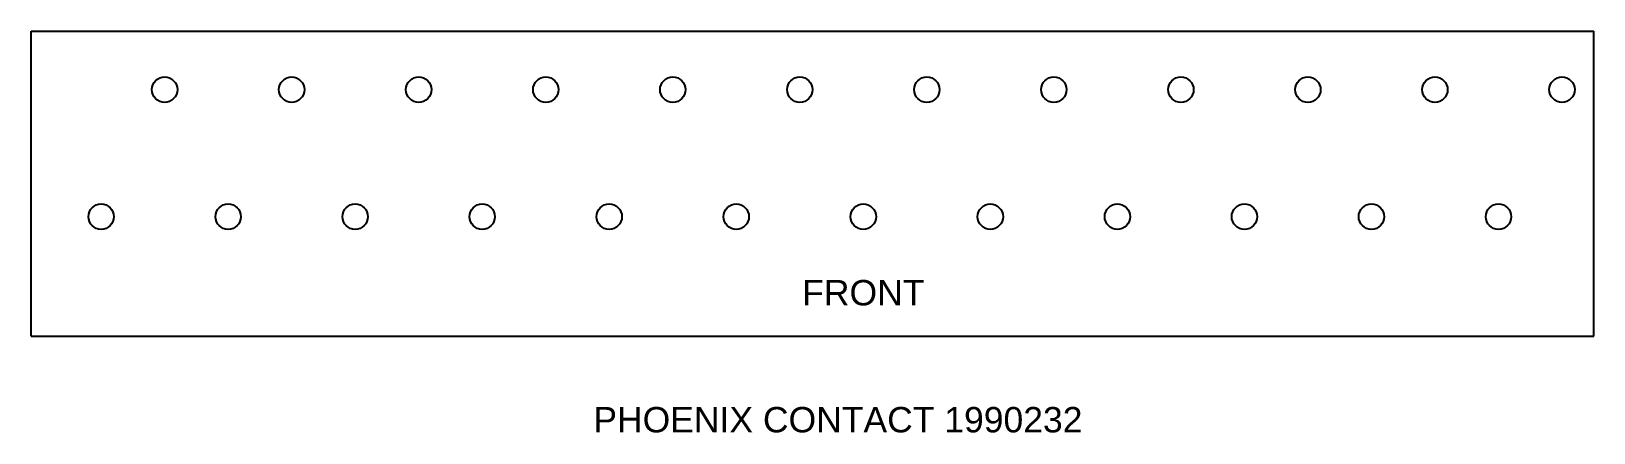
# Model space of a CAD drawing. Header units: millimetres. Extents: x 57.2 to 118.8, y 61.5 to 77.3.
import ezdxf

# ---------------------------------------------------------------- set-up
doc = ezdxf.new("R2010")
doc.units = ezdxf.units.MM
doc.layers.get('0').update_dxf_attribs({"lineweight": 25, "true_color": 0xffffff})
doc.layers.add('NOTES', color=56, linetype='Continuous', lineweight=25, true_color=0x808000)
doc.styles.add('textstyle11', font='')
doc.styles.add('textstyle12', font='')
doc.styles.get('textstyle11').set_extended_font_data('Arial')
doc.styles.get('textstyle12').set_extended_font_data('Arial')

msp = doc.modelspace()

# ---------------------------------------------------------------- linework, layer by layer
for p, q in [((57.25, 65.3), (57.25, 77.3)), ((57.25, 77.3), (118.75, 77.3)), ((118.75, 65.3), (118.75, 77.3)), ((57.25, 65.3), (118.75, 65.3))]:
    msp.add_line(p, q)
for centre in [(62.5, 75), (67.5, 75), (72.5, 75), (77.5, 75), (82.5, 75), (87.5, 75), (92.5, 75), (97.5, 75), (102.5, 75), (107.5, 75), (112.5, 75), (117.5, 75), (60, 70), (65, 70), (70, 70), (75, 70), (80, 70), (85, 70), (90, 70), (95, 70), (100, 70), (105, 70), (110, 70), (115, 70)]:
    msp.add_circle(centre, 0.5)

# ---------------------------------------------------------------- texts
at = {"insert": (90, 67), "char_height": 1, "attachment_point": 5, "style": 'textstyle11'}
msp.add_mtext('FRONT', dxfattribs=at)
at = {"layer": 'NOTES', "insert": (89, 62), "char_height": 1, "attachment_point": 5, "style": 'textstyle12'}
msp.add_mtext('PHOENIX CONTACT 1990232', dxfattribs=at)

doc.saveas('drawing.dxf')
